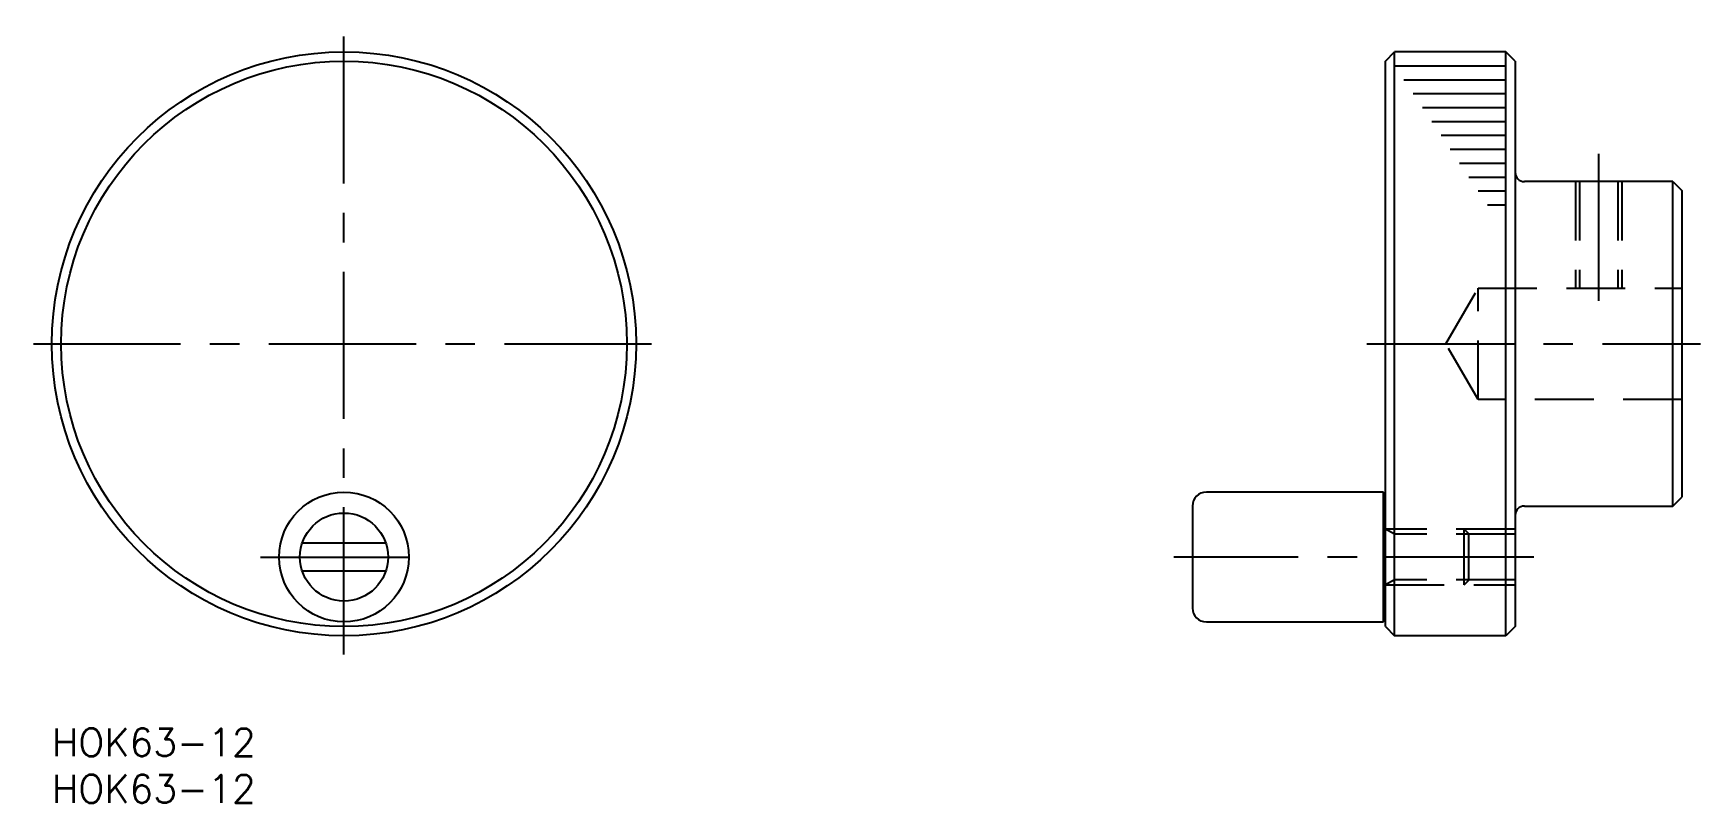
# Model space of a CAD drawing. Extents: x -2 to 178, y -8 to 75.
import ezdxf

# ---------------------------------------------------------------- set-up
doc = ezdxf.new("R2010")
doc.units = 0
doc.header["$LTSCALE"] = 0.5
for name, pattern in [('CENTER', [50.8, 31.75, -6.35, 6.35, -6.35]), ('DASHED', [19.05, 12.7, -6.35]), ('PHANTOM', [63.5, 31.75, -6.35, 6.35, -6.35, 6.35, -6.35])]:
    doc.linetypes.add(name, pattern=pattern)
for name, color, linetype in [('MSM_CENTER', 1, 'CENTER'), ('MSM_CONTINUOUS', 7, 'CONTINUOUS'), ('MSM_DASHED', 4, 'DASHED'), ('MSM_IMAGINARY', 6, 'PHANTOM'), ('MSM_PART_NUMBER', 7, 'CONTINUOUS')]:
    doc.layers.add(name, color=color, linetype=linetype)
doc.styles.get("Standard").update_dxf_attribs({"font": 'txt.shx', "height": 3, "bigfont": 'bigfont.shx'})

# ---------------------------------------------------------------- blocks, each defined once
blk = doc.blocks.new('*U4')
at = {"layer": 'MSM_PART_NUMBER'}
blk.add_text('HOK63-12', height=3, dxfattribs=at).set_placement((0, -3))
blk = doc.blocks.new('*U5')
at = {"layer": 'MSM_PART_NUMBER'}
blk.add_text('HOK63-12', height=3, dxfattribs=at).set_placement((0, -8))

msp = doc.modelspace()

# ---------------------------------------------------------------- linework, layer by layer
at = {"layer": 'MSM_CENTER'}
for p, q in [((31.5, 8), (31.5, 75)), ((166.8, 62), (166.8, 45.5)), ((-2, 41.5), (65, 41.5)), ((141.8, 41.5), (177.8, 41.5)), ((22.5, 18.5), (40.5, 18.5)), ((159.8, 18.5), (121, 18.5))]:
    msp.add_line(p, q, dxfattribs=at)
at = {"layer": 'MSM_CONTINUOUS'}
for p, q in [((143.8, 72), (144.8, 73)), ((143.8, 11), (143.8, 72)), ((144.8, 10), (144.8, 73)), ((156.8, 73), (144.8, 73)), ((156.8, 10), (156.8, 73)), ((157.8, 72), (156.8, 73)), ((157.8, 72), (157.8, 11)), ((174.8, 59), (158.8, 59)), ((174.8, 24), (174.8, 59)), ((174.8, 59), (175.8, 58)), ((175.8, 25), (175.8, 58)), ((143.6, 25.5), (124.5, 25.5)), ((143.6, 11.5), (143.6, 25.5)), ((123, 24), (123, 13)), ((158.8, 24), (174.8, 24)), ((174.8, 24), (175.8, 25)), ((143.8, 22.5), (143.6, 22.5)), ((36.007453, 20), (26.992548, 20)), ((26.992548, 17), (36.007453, 17)), ((143.6, 14.5), (143.8, 14.5)), ((124.5, 11.5), (143.6, 11.5)), ((143.8, 11), (144.8, 10)), ((157.8, 11), (156.8, 10)), ((156.8, 10), (144.8, 10))]:
    msp.add_line(p, q, dxfattribs=at)
for centre, radius in [((31.5, 41.5), 31.5), ((31.5, 41.5), 30.5), ((31.5, 18.5), 7), ((31.5, 18.5), 4.750487)]:
    msp.add_circle(centre, radius, dxfattribs=at)
for centre, radius, start, end in [((158.8, 60), 1, 180, 270), ((124.5, 24), 1.5, 90, 180), ((158.8, 23), 1, 90, 180), ((124.5, 13), 1.5, 180, 270)]:
    msp.add_arc(centre, radius, start, end, dxfattribs=at)
at = {"layer": 'MSM_DASHED'}
for p, q in [((164.3, 59), (164.3, 47.5)), ((164.733, 59), (164.733, 47.5)), ((168.867, 59), (168.867, 47.5)), ((169.3, 59), (169.3, 47.5)), ((150.335898, 41.5), (153.8, 47.5)), ((153.8, 35.5), (153.8, 47.5)), ((153.8, 47.5), (175.8, 47.5)), ((153.8, 35.5), (150.335898, 41.5)), ((175.8, 35.5), (153.8, 35.5)), ((157.8, 21.5), (143.8, 21.5)), ((144.8, 20.9585), (143.8, 21.5)), ((157.799992, 20.9585), (144.8, 20.9585)), ((152.3, 15.5), (152.3, 21.5)), ((152.8, 21), (152.3, 21.5)), ((152.8, 16), (152.8, 21)), ((144.8, 16.0415), (143.8, 15.5)), ((143.8, 15.5), (157.8, 15.5)), ((157.8, 16.0415), (144.8, 16.0415)), ((152.3, 15.5), (152.8, 16))]:
    msp.add_line(p, q, dxfattribs=at)
at = {"layer": 'MSM_IMAGINARY'}
for p, q in [((144.8, 71.5), (156.8, 71.5)), ((145.8, 70), (156.8, 70)), ((146.8, 68.5), (156.8, 68.5)), ((147.8, 67), (156.8, 67)), ((148.8, 65.5), (156.8, 65.5)), ((149.8, 64), (156.8, 64)), ((150.8, 62.5), (156.8, 62.5)), ((151.8, 61), (156.8, 61)), ((152.8, 59.5), (156.8, 59.5)), ((153.8, 58), (156.8, 58)), ((154.8, 56.5), (156.8, 56.5))]:
    msp.add_line(p, q, dxfattribs=at)

# ---------------------------------------------------------------- block references
at = {"layer": 'MSM_CONTINUOUS'}
for name in ['*U4', '*U5']:
    msp.add_blockref(name, (0, 0), dxfattribs=at)

doc.saveas('drawing.dxf')
